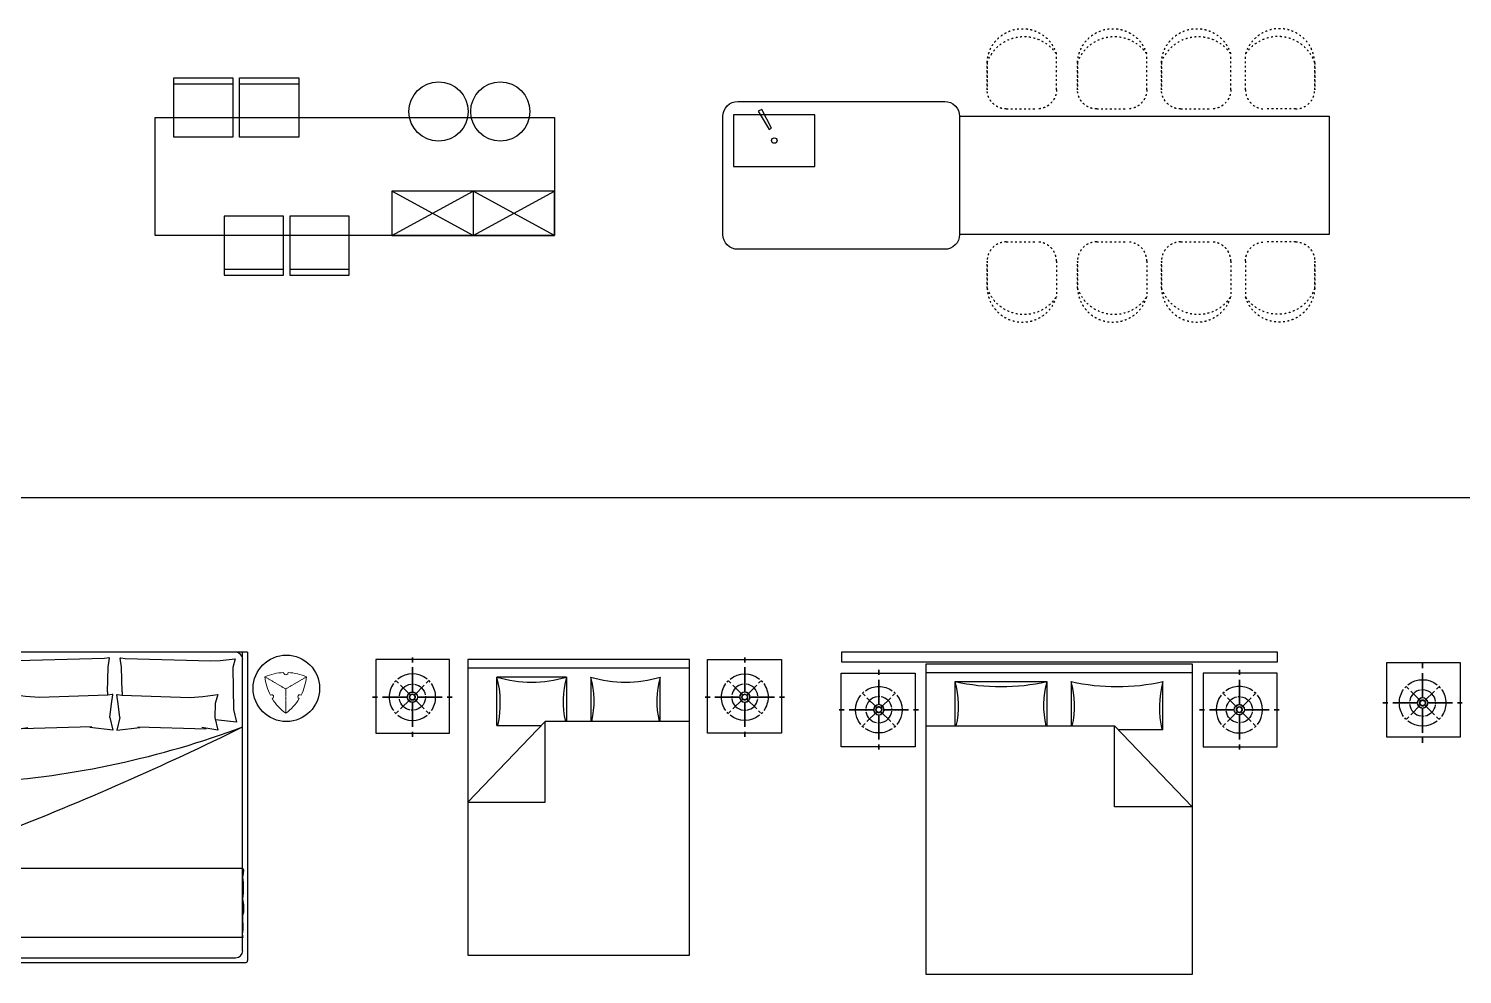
# Model space of a CAD drawing. Extents: x 185064 to 343242, y -369192 to -264966.
# Drawn here: x 195283 to 204981, y -315577 to -309178 of the extents above; entities that cross this region are included whole.
import ezdxf

# ---------------------------------------------------------------- set-up
doc = ezdxf.new("R2010")
doc.units = 0
doc.linetypes.add('ACAD_ISO03W100', pattern=[30, 12, -18])
doc.linetypes.add('ACAD_ISO10W100', pattern=[18, 12, -3, 0, -3])
doc.layers.add('fl', color=8, linetype='Continuous', lineweight=13)
doc.layers.add('IFF-FURN', color=51, linetype='Continuous', lineweight=25)

# ---------------------------------------------------------------- blocks, each defined once
blk = doc.blocks.new('WERAWERAWE')
at = {"color": 8, "linetype": 'Continuous'}
for p, q in [((106863.5, -18799.3), (106863.5, -18775)), ((106863.5, -18775), (106863.5, -18799.3)), ((106863.5, -18944.5), (106863.5, -18823.6)), ((106863.5, -18823.6), (106863.5, -18944.5)), ((106805.5, -18911.4), (106853.6, -18959.5)), ((106853.6, -18959.5), (106805.5, -18911.4)), ((106873.5, -18959.5), (106921.6, -18911.4)), ((106921.6, -18911.4), (106873.5, -18959.5)), ((106931.2, -18901.8), (106940.9, -18892.1)), ((106940.9, -18892.1), (106931.2, -18901.8)), ((106669.1, -18969.4), (106693.4, -18969.4)), ((106693.4, -18969.4), (106669.1, -18969.4)), ((106717.7, -18969.4), (106838.6, -18969.4)), ((106838.6, -18969.4), (106717.7, -18969.4)), ((106805.5, -19027.5), (106853.6, -18979.4)), ((106853.6, -18979.4), (106805.5, -19027.5)), ((106863.5, -19115.3), (106863.5, -18994.4)), ((106863.5, -18994.4), (106863.5, -19115.3)), ((106873.5, -18979.4), (106921.6, -19027.5)), ((106921.6, -19027.5), (106873.5, -18979.4)), ((106888.5, -18969.4), (107009.4, -18969.4)), ((107009.4, -18969.4), (106888.5, -18969.4)), ((107058, -18969.4), (107033.7, -18969.4)), ((107033.7, -18969.4), (107058, -18969.4)), ((106863.5, -19163.9), (106863.5, -19139.6)), ((106863.5, -19139.6), (106863.5, -19163.9))]:
    blk.add_line(p, q, dxfattribs=at)
at = {"color": 3, "linetype": 'Continuous'}
for p, q in [((106786.2, -18892.1), (106795.9, -18901.8)), ((106795.9, -18901.8), (106786.2, -18892.1)), ((106786.2, -19046.8), (106795.9, -19037.1)), ((106795.9, -19037.1), (106786.2, -19046.8)), ((106931.2, -19037.1), (106940.9, -19046.8)), ((106940.9, -19046.8), (106931.2, -19037.1))]:
    blk.add_line(p, q, dxfattribs=at)
for major_axis, start_param, end_param in [((113.9, 0), 0.888609, 2.25296), ((-113.9, 0.4), -0.613826, 0.003279), ((111.3, 24.3), 2.125594, 2.22504), ((111.3, 24.3), 2.125594, 2.22504), ((-111.2, 24.8), 4.06263, 4.162076), ((113.9, 0.4), -0.003338, 0.613767), ((113.9, 0.4), 3.138263, 3.755368), ((-113.9, 0.4), 2.527791, 3.144896), ((-111.3, 24.5), 0.918242, 1.017688), ((-111.3, 24.5), 0.918242, 1.017688), ((113.9, 0), 4.03019, 5.394541), ((111.2, 24.6), -1.01888, -0.919434), ((111.2, 24.6), -1.01888, -0.919434)]:
    blk.add_ellipse((106863.5, -18969.4), major_axis=major_axis, ratio=1, start_param=start_param, end_param=end_param, dxfattribs=at)
at = {"color": 8, "linetype": 'Continuous', "extrusion": (0, 0, -1)}
for major_axis, start_param, end_param in [((45.3, 45.3), 4.030214, 5.394564), ((45.3, 45.3), -0.801005, -0.701559), ((45.3, 45.3), -0.801005, -0.701559), ((45.3, 45.3), -0.617105, 0), ((46, 44.7), -0.014483, 0.602622), ((45.3, 45.3), 3.843152, 3.942598), ((45.3, 45.3), 3.843152, 3.942598), ((46, 44.7), 3.127109, 3.744214), ((10.2, 9.6), 4.712363, 10.995548), ((9.91, 9.91), 3.372739, 4.481242), ((9.91, 9.91), -1.33965, -0.231147), ((9.91, 9.91), 1.801943, 2.910446), ((45.3, 45.3), 0.888621, 2.252972), ((9.91, 9.91), 0.231147, 1.33965), ((45.3, 45.3), 0.701559, 0.801005), ((45.3, 45.3), 0.701559, 0.801005), ((45.3, 45.3), 2.524488, 3.141593), ((45.3, 45.3), 2.340587, 2.440033), ((45.3, 45.3), 2.340587, 2.440033)]:
    blk.add_ellipse((106863.5, -18969.4), major_axis=major_axis, ratio=1, start_param=start_param, end_param=end_param, dxfattribs=at)
at = {"color": 1, "linetype": 'Continuous'}
blk.add_ellipse((106863.5, -18969.4), major_axis=(-111.2, 24.8), ratio=1, start_param=4.06263, end_param=4.162076, dxfattribs=at)
at = {"color": 8, "linetype": 'Continuous'}
for major_axis, start_param, end_param in [((-24.9, 0), 3.141593, 9.424778), ((24.9, 0.3), 1.789211, 2.897713), ((-24.9, 0.3), 0.243913, 1.352416), ((12.5, 0.1), 1.791898, 2.9004), ((-12.5, 0.1), 0.240329, 1.348832), ((-12.5, 0.1), 3.382057, 4.49056), ((12.5, 0.1), -1.349407, -0.240905), ((-24.9, 0.3), 3.385683, 4.494186), ((24.9, 0.3), -1.352603, -0.2441)]:
    blk.add_ellipse((106863.5, -18969.4), major_axis=major_axis, ratio=1, start_param=start_param, end_param=end_param, dxfattribs=at)
blk = doc.blocks.new('A$C38815C4B')
at = {"color": 3}
for p, q in [((487.7, 2100), (487.7, 14.2)), ((568.2, 2100), (492.4, 2100)), ((520.8, 2100), (520.8, 693)), ((520.8, 2052.6), (520.8, 80.5)), ((667.8, 2043.5), (566.1, 2056.8)), ((566.1, 2056.8), (582.6, 1996)), ((667.8, 2043.5), (566.1, 2056.8)), ((566.1, 2056.8), (582.6, 1996)), ((2207.2, 2100), (568.2, 2100)), ((731.9, 2042.1), (667.8, 2043.5)), ((731.9, 2042.1), (667.8, 2043.5)), ((1319.3, 2056.9), (731.9, 2042.1)), ((1319.3, 2056.9), (731.9, 2042.1)), ((1350.2, 2062.8), (1319.3, 2056.9)), ((1350.2, 2062.8), (1319.3, 2056.9)), ((1344.4, 1999.5), (1353.2, 2059.6)), ((1344.4, 1999.5), (1353.2, 2059.6)), ((1352.6, 2061.9), (1350.2, 2062.8)), ((1352.6, 2061.9), (1350.2, 2062.8)), ((1353.2, 2059.6), (1352.6, 2061.9)), ((1353.2, 2059.6), (1352.6, 2061.9)), ((1426.6, 2059.6), (1427.2, 2061.9)), ((1426.6, 2059.6), (1427.2, 2061.9)), ((1435.4, 1999.5), (1426.6, 2059.6)), ((1435.4, 1999.5), (1426.6, 2059.6)), ((1427.2, 2061.9), (1429.6, 2062.8)), ((1427.2, 2061.9), (1429.6, 2062.8)), ((1429.6, 2062.8), (1460.5, 2056.9)), ((1429.6, 2062.8), (1460.5, 2056.9)), ((1460.5, 2056.9), (2038.4, 2042.1)), ((1460.5, 2056.9), (2038.4, 2042.1)), ((2038.4, 2042.1), (2102.5, 2043.5)), ((2038.4, 2042.1), (2102.5, 2043.5)), ((2102.5, 2043.5), (2204.2, 2056.8)), ((2102.5, 2043.5), (2204.2, 2056.8)), ((2204.2, 2056.8), (2187.7, 1996)), ((2204.2, 2056.8), (2187.7, 1996)), ((2287.7, 2100), (2207.2, 2100)), ((2254.5, 2055.4), (2254.5, 2100)), ((2254.5, 80.5), (2254.5, 2052.6)), ((2287.7, 2100), (2287.7, 14.2)), ((582.6, 1996), (577.1, 1713.7)), ((582.6, 1996), (577.1, 1713.7)), ((1341.3, 1833.3), (1344.4, 1999.5)), ((1341.3, 1833.3), (1344.4, 1999.5)), ((1438.5, 1833.3), (1435.4, 1999.5)), ((1438.5, 1833.3), (1435.4, 1999.5)), ((2187.7, 1996), (2193.2, 1713.7)), ((2187.7, 1996), (2193.2, 1713.7)), ((785.8, 1800.1), (684.1, 1813.4)), ((684.1, 1813.4), (700.6, 1752.7)), ((785.8, 1800.1), (684.1, 1813.4)), ((684.1, 1813.4), (700.6, 1752.7)), ((700.6, 1752.7), (703.3, 1659.3)), ((700.6, 1752.7), (703.3, 1659.3)), ((880.4, 1794.8), (785.8, 1800.1)), ((880.4, 1794.8), (785.8, 1800.1)), ((1342, 1809.6), (880.4, 1794.8)), ((1342, 1809.6), (880.4, 1794.8)), ((1341.3, 1833.3), (1340.8, 1809.6)), ((1341.3, 1833.3), (1340.8, 1809.6)), ((1372.9, 1815.5), (1342, 1809.6)), ((1372.9, 1815.5), (1342, 1809.6)), ((1356.4, 1659.3), (1367.1, 1752.2)), ((1356.4, 1659.3), (1367.1, 1752.2)), ((1367.1, 1752.2), (1375.9, 1812.2)), ((1367.1, 1752.2), (1375.9, 1812.2)), ((1375.3, 1814.6), (1372.9, 1815.5)), ((1375.3, 1814.6), (1372.9, 1815.5)), ((1375.9, 1812.2), (1375.3, 1814.6)), ((1375.9, 1812.2), (1375.3, 1814.6)), ((1404, 1812.2), (1404.6, 1814.6)), ((1404, 1812.2), (1404.6, 1814.6)), ((1412.7, 1752.2), (1404, 1812.2)), ((1412.7, 1752.2), (1404, 1812.2)), ((1404.6, 1814.6), (1407, 1815.5)), ((1404.6, 1814.6), (1407, 1815.5)), ((1407, 1815.5), (1437.9, 1809.6)), ((1407, 1815.5), (1437.9, 1809.6)), ((1423.4, 1659.3), (1412.7, 1752.2)), ((1423.4, 1659.3), (1412.7, 1752.2)), ((1437.9, 1809.6), (1899.4, 1794.8)), ((1437.9, 1809.6), (1899.4, 1794.8)), ((1438.5, 1833.3), (1439.1, 1809.6)), ((1438.5, 1833.3), (1439.1, 1809.6)), ((1899.4, 1794.8), (1984.5, 1800.1)), ((1899.4, 1794.8), (1984.5, 1800.1)), ((1984.5, 1800.1), (2086.2, 1813.4)), ((1984.5, 1800.1), (2086.2, 1813.4)), ((2069.7, 1752.7), (2067, 1659.3)), ((2069.7, 1752.7), (2067, 1659.3)), ((2086.2, 1813.4), (2069.7, 1752.7)), ((2086.2, 1813.4), (2069.7, 1752.7)), ((577.1, 1713.7), (557.9, 1627.2)), ((577.1, 1713.7), (557.9, 1627.2)), ((703.3, 1659.3), (684.1, 1572.8)), ((703.3, 1659.3), (684.1, 1572.8)), ((1356.4, 1659.3), (1375.6, 1572.8)), ((1356.4, 1659.3), (1375.6, 1572.8)), ((1423.4, 1659.3), (1404.3, 1572.8)), ((1423.4, 1659.3), (1404.3, 1572.8)), ((2067, 1659.3), (2086.2, 1572.8)), ((2067, 1659.3), (2086.2, 1572.8)), ((2193.2, 1713.7), (2212.4, 1627.2)), ((2193.2, 1713.7), (2212.4, 1627.2)), ((557.9, 1627.2), (699.8, 1643.4)), ((557.9, 1627.2), (699.8, 1643.4)), ((684.1, 1572.8), (801.4, 1590.6)), ((684.1, 1572.8), (801.4, 1590.6)), ((1234.8, 1596.5), (761.8, 1581.7)), ((1234.8, 1596.5), (761.8, 1581.7)), ((1375.6, 1572.8), (1220.2, 1590.6)), ((1375.6, 1572.8), (1220.2, 1590.6)), ((1404.3, 1572.8), (1559.7, 1590.6)), ((1404.3, 1572.8), (1559.7, 1590.6)), ((1545, 1596.5), (2008.5, 1581.7)), ((1545, 1596.5), (2008.5, 1581.7)), ((2086.2, 1572.8), (1978.4, 1590.6)), ((2086.2, 1572.8), (1978.4, 1590.6)), ((2212.4, 1627.2), (2070.5, 1643.4)), ((2212.4, 1627.2), (2070.5, 1643.4)), ((520.8, 636), (514.5, 625.1)), ((514.5, 625.1), (517.8, 602.1)), ((517.8, 602.1), (520.8, 577)), ((2254.5, 636.1), (520.8, 636)), ((2254.5, 636.1), (2260.8, 625.2)), ((2257.6, 602.2), (2254.5, 577.1)), ((2260.8, 625.2), (2257.6, 602.2)), ((520.8, 577), (517.3, 541.6)), ((517.3, 541.6), (517.3, 473.4)), ((2254.5, 577.1), (2258.1, 541.7)), ((2258.1, 541.7), (2258.1, 473.5)), ((517.3, 473.4), (510.2, 432.3)), ((510.2, 432.3), (515.9, 391)), ((515.9, 391), (515.9, 341)), ((2258.1, 473.5), (2254.5, 432.4)), ((2254.5, 432.4), (2259.5, 391.2)), ((2259.5, 391.2), (2259.5, 341.1)), ((515.9, 341), (511.1, 317.8)), ((511.1, 317.8), (520.8, 225)), ((2259.5, 341.1), (2253.6, 317.9)), ((2253.6, 317.9), (2254.6, 225.1)), ((520.8, 225), (513.5, 192.8)), ((2254.6, 225.1), (2251.3, 192.9)), ((513.5, 192.8), (520.8, 169.5)), ((2254.6, 169.6), (520.8, 169.5)), ((2251.3, 192.9), (2254.6, 169.6)), ((568.2, 33.2), (2207.2, 33.2)), ((501.9, 0), (2273.5, 0))]:
    blk.add_line(p, q, dxfattribs=at)
for centre, radius, start, end in [((568.2, 2052.6), 47.4, 90, 180), ((2207.2, 2052.6), 47.4, 0, 90), ((108.7, 7345.5), 6137.9, 273.85055, 290.46405), ((108.7, 7345.5), 6137.9, 273.85055, 290.46405), ((-6920.4, 20224.8), 20766.5, 291.29998, 296.21982), ((-6920.4, 20224.8), 20766.5, 291.29998, 296.21982), ((218.5, 978.2), 388.1, 347.34801, 38.82114), ((218.5, 978.2), 388.1, 347.34801, 38.82114), ((616.1, 903.6), 18.9, 183.50865, 291.66776), ((616.1, 903.6), 18.9, 183.50865, 291.66776), ((501.9, 14.2), 14.2, 180, 270), ((568.2, 80.5), 47.4, 180, 270), ((2207.2, 80.5), 47.4, 270, 0), ((2273.5, 14.2), 14.2, 270, 0)]:
    blk.add_arc(centre, radius, start, end, dxfattribs=at)
at = {"layer": 'fl', "color": 3, "linetype": 'ACAD_ISO10W100', "ltscale": 0.4}
for p, q in [((89, 1933.9, 0), (229.6, 1851.8, 0)), ((229.6, 1851.8, 0), (370.1, 1934.1, 0)), ((229.6, 1687.5, 0), (229.6, 1851.8, 0)), ((2545.8, 1851.8, 0), (2405.2, 1934.1, 0)), ((2686.4, 1933.9, 0), (2545.8, 1851.8, 0)), ((2545.8, 1687.5, 0), (2545.8, 1851.8, 0))]:
    blk.add_line(p, q, dxfattribs=at)
at = {"layer": 'fl', "color": 3, "ltscale": 1000}
for centre, radius, start, end in [((229.7, 1612.8, 0), 350.6, 92.57594, 113.67042), ((229, 1962.6, 0), 15, 178.28643, 1.96401), ((229.7, 1612.8, 0), 350.6, 66.39274, 87.67449), ((2545.6, 1612.8, 0), 350.6, 92.32551, 113.60726), ((2546.4, 1962.6, 0), 15, 178.03599, 1.71357), ((2545.6, 1612.8, 0), 350.6, 66.32958, 87.42406), ((437.6, 1969.4, 0), 350.4, 185.81343, 207.19455), ((21.5, 1969.4, 0), 350.4, 332.80545, 354.21204), ((2753.9, 1969.4, 0), 350.4, 185.78796, 207.19455), ((2337.8, 1969.4, 0), 350.4, 332.80545, 354.18657), ((134.7, 1799.3, 0), 13.3, 287.10748, 131.52328), ((437.6, 1969.4, 0), 350.4, 211.43621, 233.58041), ((21.5, 1969.4, 0), 350.4, 306.41959, 328.56379), ((324.4, 1799.3, 0), 13.3, 48.47672, 252.89252), ((2451, 1799.3, 0), 13.3, 287.10748, 131.52328), ((2753.9, 1969.4, 0), 350.4, 211.43621, 233.58041), ((2337.8, 1969.4, 0), 350.4, 306.41959, 328.56379), ((2640.7, 1799.3, 0), 13.3, 48.47672, 252.89252)]:
    blk.add_arc(centre, radius, start, end, dxfattribs=at)
at = {"layer": 'IFF-FURN', "color": 3}
for centre in [(225, 1856.2, 0), (2550.4, 1856.2, 0)]:
    blk.add_circle(centre, 225, dxfattribs=at)
blk = doc.blocks.new('A$C6917032C')
at = {"color": 3, "linetype": 'ACAD_ISO03W100'}
for p, q in [((413.2, 468.7), (230, 468.7)), ((542.8, 339.1), (542.8, 129.6)), ((413.2, 0), (172, 0))]:
    blk.add_line(p, q, dxfattribs=at)
blk.add_lwpolyline([(542.8, 339.1), (542.8, 129.6, -0.414214), (413.2, 0), (172, 0, -0.850737), (230, 468.7), (413.2, 468.7, -0.414214), (542.8, 339.1)], format="xyb", dxfattribs=at)
for centre, radius, start, end in [((239, 229.6), 239.2, 92.17178, 253.72798), ((316.3, 220.1), 263.2, 109.15384, 236.74592), ((413.2, 339.1), 129.6, 360, 90), ((413.2, 129.6), 129.6, 270, 360)]:
    blk.add_arc(centre, radius, start, end, dxfattribs=at)

msp = doc.modelspace()

# ---------------------------------------------------------------- linework, layer by layer
at = {"color": 3}
for p, q in [((196265, -309552.1), (196665, -309552.1)), ((196709.8, -309552.1), (197109.8, -309552.1)), ((198289.1, -310578.6), (197739.1, -310278.6)), ((197739.1, -310578.6), (198289.1, -310278.6)), ((198289.1, -310278.6), (198289.1, -310578.6)), ((198289.1, -310578.6), (198839.1, -310278.6)), ((198839.1, -310578.6), (198289.1, -310278.6)), ((196605.8, -310805), (197005.8, -310805)), ((197050.7, -310805), (197450.7, -310805)), ((199753.1, -313504.8), (198253.1, -313504.8)), ((198921.1, -313565.1), (198450.6, -313565.1)), ((198450.6, -313892.1), (198450.6, -313565.1)), ((198921.1, -313565.1), (198921.1, -313865.9)), ((199085, -313565.1), (199085, -313865.9)), ((199555.5, -313865.9), (199555.5, -313565.1)), ((201353.3, -313535.4), (203153.3, -313535.4)), ((201550.8, -313896.5), (201550.8, -313595.7)), ((201550.8, -313595.7), (202171.3, -313595.7)), ((202171.3, -313595.7), (202171.3, -313896.5)), ((202335.2, -313595.7), (202335.2, -313896.5)), ((202955.7, -313922.6), (202955.7, -313595.7)), ((198450.6, -313892.1), (198752.4, -313892.1)), ((202955.7, -313922.6), (202653.9, -313922.6))]:
    msp.add_line(p, q, dxfattribs=at)
at = {"color": 8}
msp.add_line((185063.7, -312350), (287702.1, -312350), dxfattribs=at)
at = {"color": 3}
for points in [[(196265, -309511.5), (196665, -309511.5), (196665, -309911.5), (196265, -309911.5)], [(196709.8, -309511.5), (197109.8, -309511.5), (197109.8, -309911.5), (196709.8, -309911.5)], [(200291.2, -309859.7), (200308.3, -309850.9), (200242.7, -309724), (200217, -309737.3)], [(200051.5, -310110.2), (200601.8, -310110.2), (200601.8, -309760.1), (200051.5, -309760.1)], [(196605.8, -310845.7), (197005.8, -310845.7), (197005.8, -310445.7), (196605.8, -310445.7)], [(197050.7, -310845.7), (197450.7, -310845.7), (197450.7, -310445.7), (197050.7, -310445.7)], [(200781.6, -313462.3), (203730, -313462.3), (203730, -313396.4), (200781.6, -313396.4)], [(198130.6, -313445.9), (197630.6, -313445.9), (197630.6, -313945.9), (198130.6, -313945.9)], [(199753.1, -313446.4), (198253.1, -313446.4), (198253.1, -315446.4), (199753.1, -315446.4)], [(199875.5, -313445.9), (200375.5, -313445.9), (200375.5, -313945.9), (199875.5, -313945.9)], [(201353.3, -313476.9), (203153.3, -313476.9), (203153.3, -315576.9), (201353.3, -315576.9)], [(200778.7, -314038.1), (200778.7, -313538.1), (201278.7, -313538.1), (201278.7, -314038.1)], [(203727.8, -314038.1), (203727.8, -313538.1), (203227.8, -313538.1), (203227.8, -314038.1)]]:
    msp.add_lwpolyline(points, close=True, dxfattribs=at)
at = {"color": 3, "lineweight": 30}
msp.add_lwpolyline([(201479.7, -310671), (200079.4, -310671, -0.414214), (199979.4, -310571), (199979.4, -309770.9, -0.414214), (200079.4, -309670.9), (201479.7, -309670.9, -0.414214), (201579.7, -309770.9), (201579.7, -310571, -0.414214)], format="xyb", close=True, dxfattribs=at)
at = {"color": 3}
for points in [[(198839.1, -310578.6), (196138.7, -310578.6), (196138.7, -309778.8), (198839.1, -309778.8), (198839.1, -310578.6)], [(198839.1, -310578.6), (198839.1, -310278.6), (197739.1, -310278.6), (197739.1, -310578.6), (198839.1, -310578.6)], [(199753.1, -313865.9), (198777.5, -313865.9), (198253.1, -314412.9), (198777.5, -314412.9), (198777.5, -313865.9)], [(201353.3, -313896.5), (202628.8, -313896.5), (203153.3, -314443.5), (202628.8, -314443.5), (202628.8, -313896.5)]]:
    msp.add_lwpolyline(points, dxfattribs=at)
at = {"color": 3, "lineweight": 30}
msp.add_lwpolyline([(201579.7, -309770.9), (204080, -309770.9), (204080, -310571), (201579.7, -310571)], dxfattribs=at)
at = {"color": 3, "elevation": -0.5}
msp.add_lwpolyline([(204968, -313969), (204968, -313469), (204468, -313469), (204468, -313969)], close=True, dxfattribs=at)
at = {"color": 3}
for centre, radius in [((198055.7, -309738.5), 200), ((198473.4, -309738.5), 200), ((200326.6, -309935.1), 18.7)]:
    msp.add_circle(centre, radius, dxfattribs=at)
for centre, radius, start, end in [((198685.9, -312776), 823.4, 253.39894, 286.60106), ((197774.8, -313743.3), 698.9, 347.70748, 14.76974), ((199491, -313729), 593, 163.95794, 193.34934), ((199320.3, -312776), 823.4, 253.39894, 286.60106), ((198515.1, -313729), 593, 346.65066, 16.04206), ((200125.4, -313729), 593, 163.95794, 193.34934), ((200980.9, -313759.5), 593, 346.65066, 16.04206), ((201861.1, -312210.6), 1419.4, 257.3746, 282.6254), ((202741.2, -313759.5), 593, 163.95794, 193.34934), ((201765.3, -313759.5), 593, 346.65066, 16.04206), ((202645.5, -312210.6), 1419.4, 257.3746, 282.6254), ((203631.5, -313773.8), 698.9, 165.23026, 192.29252)]:
    msp.add_arc(centre, radius, start, end, dxfattribs=at)

# ---------------------------------------------------------------- block references
at = {"color": 3, "xscale": -1}
for p, rotation in [((202235.4, -309178.2), 90), ((202846.6, -309178.2), 90), ((203414.5, -309178.2), 90), ((203513.8, -311163.8), 270)]:
    msp.add_blockref('A$C6917032C', p, dxfattribs=dict(at, rotation=rotation))
at = {"color": 3}
for p, rotation in [((203513.8, -309178.2), 270), ((202235.4, -311163.8), 90), ((202846.6, -311163.8), 90), ((203414.5, -311163.8), 90)]:
    msp.add_blockref('A$C6917032C', p, dxfattribs=dict(at, rotation=rotation))
at = {"color": 160}
msp.add_blockref('A$C38815C4B', (194476.1, -315497.8), dxfattribs=at)
at = {"color": 3, "yscale": 1.382400000002235}
for p, xscale, zscale, rotation in [((345606.9, -339924.5), 1.382400000002235, 1.382400000002235, 180), ((52399.2, -339924.5), -1.382400000002235, 1.382400000002235, 180), ((227257.3, -461514.3), -1.382400000002235, 1.382400000002235, 270), ((177249.3, -461514.3), 1.382400000002235, 1.382400000002235, 90), ((352440.3, -287517.2, -0.5), -1.382400000002235, 1.3824, 359.9999999999734)]:
    msp.add_blockref('WERAWERAWE', p, dxfattribs=dict(at, xscale=xscale, zscale=zscale, rotation=rotation))

doc.saveas('drawing.dxf')
